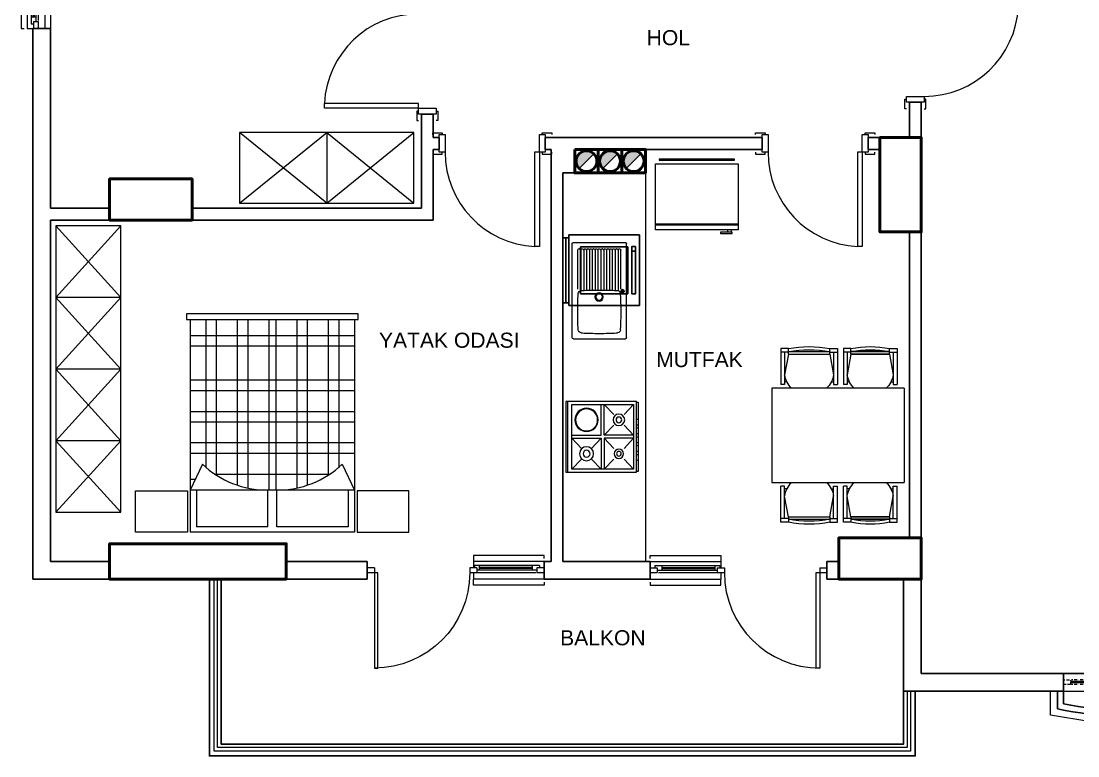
# Model space of a CAD drawing. Header units: millimetres. Extents: x 34 to 2479, y 29 to 1718.
# Drawn here: x 34 to 930, y 29 to 652 of the extents above; entities that cross this region are included whole.
import ezdxf

# ---------------------------------------------------------------- set-up
doc = ezdxf.new("R2010")
doc.units = ezdxf.units.MM
doc.linetypes.add('BORDER', pattern=[1.75, 0.5, -0.25, 0.5, -0.25, 0, -0.25])
doc.linetypes.add('DOT2', pattern=[0.125, 0, -0.125])
for name, color, linetype, lineweight in [('0-Gör-4__0_20_', 6, 'Continuous', 20), ('duv', 142, 'Continuous', 30), ('DUVAR', 7, 'Continuous', 50), ('KOLON', 1, 'Continuous', 50), ('mahal', 1, 'Continuous', 20), ('MIMARI', 2, 'Continuous', 20), ('PENCERE', 3, 'Continuous', 18), ('sıva', 6, 'DOT2', 20), ('TEFRIS', 6, 'Continuous', 15)]:
    doc.layers.add(name, color=color, linetype=linetype, lineweight=lineweight)
doc.layers.add('14_ISLAK_MEKAN_TEFRİŞ', color=134, linetype='Continuous')
doc.styles.add('text1', font='Arial')

# ---------------------------------------------------------------- blocks, each defined once
blk = doc.blocks.new('s15')
at = {"layer": 'TEFRIS'}
for p, q in [((177.242947, 399.043308), (177.242947, 218.753308)), ((177.242947, 399.043308), (316.802947, 399.043308)), ((190.607947, 399.043308), (190.607947, 273.270055)), ((199.517947, 399.043308), (199.517947, 267.117218)), ((217.337947, 399.043308), (217.337947, 258.543162)), ((226.247947, 399.043308), (226.247947, 256.114012)), ((244.067947, 399.043308), (244.067947, 254.393308)), ((249.977947, 399.043308), (249.977947, 254.393308)), ((267.797947, 399.043308), (267.797947, 256.114012)), ((276.707947, 399.043308), (276.707947, 258.543162)), ((294.527947, 399.043308), (294.527947, 267.117218)), ((303.437947, 399.043308), (303.437947, 273.270055)), ((316.802947, 399.043308), (316.802947, 218.753308)), ((177.242947, 385.678308), (316.802947, 385.678308)), ((177.242947, 376.768308), (316.802947, 376.768308)), ((177.242947, 321.218308), (316.802947, 321.218308)), ((177.242947, 312.308308), (316.802947, 312.308308)), ((316.802947, 294.488308), (177.242947, 294.488308)), ((316.802947, 285.578308), (177.242947, 285.578308)), ((187.661046, 276.465117), (177.242947, 254.393308)), ((306.384849, 276.465117), (316.802947, 254.393308)), ((181.44855, 263.303308), (177.242947, 263.303308)), ((295.506189, 267.758308), (198.539706, 267.758308)), ((316.802947, 254.393308), (177.242947, 254.393308)), ((182.588947, 254.393308), (182.588947, 223.208308)), ((243.176947, 223.208308), (243.176947, 254.393308)), ((250.868947, 223.208308), (250.868947, 254.393308)), ((311.456947, 254.393308), (311.456947, 223.208308)), ((316.802947, 218.753308), (177.242947, 218.753308)), ((243.176947, 223.208308), (182.588947, 223.208308)), ((311.456947, 223.208308), (250.868947, 223.208308))]:
    blk.add_line(p, q, dxfattribs=at)
at = {"layer": 'TEFRIS', "flags": 128}
for points in [[(316.802947, 399.043308), (319.802947, 399.043308), (319.802947, 404.043308), (177.242947, 404.043308), (174.242947, 404.043308), (174.242947, 399.043308), (177.242947, 399.043308)], [(131.073483, 218.753308), (131.073483, 253.753308), (175.073483, 253.753308), (175.073483, 218.753308), (131.073483, 218.753308)], [(362.972412, 218.753308), (362.972412, 253.753308), (318.972412, 253.753308), (318.972412, 218.753308), (362.972412, 218.753308)]]:
    blk.add_lwpolyline(points, dxfattribs=at)
at = {"layer": 'TEFRIS'}
for centre, start, end in [((242.728534, 334.119259), 226.314552, 270.322253), ((251.317361, 334.119259), 269.677747, 313.685448)]:
    blk.add_arc(centre, 79.727212, start, end, dxfattribs=at)
blk = doc.blocks.new('bb12')
at = {"layer": '14_ISLAK_MEKAN_TEFRİŞ'}
for p, q in [((1139.887996, -291.899922), (1079.887996, -291.899922)), ((1079.887996, -291.899922), (1079.887996, -351.899922)), ((1139.887996, -351.899922), (1139.887996, -291.899922)), ((1129.887996, -301.899922), (1089.887996, -301.899922)), ((1089.887996, -301.899922), (1089.887996, -341.899922)), ((1129.887996, -341.899922), (1129.887996, -301.899922)), ((1089.887996, -341.899922), (1129.887996, -341.899922)), ((1079.887996, -351.899922), (1139.887996, -351.899922)), ((1082.428008, -351.899922), (1082.428008, -356.899922)), ((1082.428008, -356.899922), (1132.428008, -356.899922)), ((1132.428008, -356.899922), (1137.428008, -356.899922))]:
    blk.add_line(p, q, dxfattribs=at)
at = {"layer": '14_ISLAK_MEKAN_TEFRİŞ', "flags": 128}
for points in [[(1089.659863, -295.395742), (1093.65358, -295.395742), (1093.65358, -298.404103), (1089.659863, -298.404103)], [(1093.65358, -295.395742), (1129.887996, -295.395742), (1129.887996, -298.404103), (1093.65358, -298.404103)]]:
    blk.add_lwpolyline(points, close=True, dxfattribs=at)
for points in [[(1082.428008, -354.399922), (1137.428008, -354.399922)], [(1137.428008, -356.899922), (1137.428008, -351.899922)]]:
    blk.add_lwpolyline(points, dxfattribs=at)
blk = doc.blocks.new('dolap3', base_point=(63.3836, 235.5355))
at = {"layer": 'TEFRIS', "linetype": 'ByBlock'}
for p, q in [((63.383557, 478.559318), (118.383557, 417.80336)), ((63.383557, 417.80336), (118.383557, 478.559318)), ((118.383557, 417.80336), (63.383557, 417.80336)), ((118.383557, 417.80336), (63.383557, 357.047401)), ((118.383557, 357.047401), (63.383557, 417.80336)), ((118.383557, 357.047401), (63.383557, 357.047401)), ((63.383557, 357.047401), (118.383557, 296.291443)), ((63.383557, 296.291443), (118.383557, 357.047401)), ((118.383557, 296.291443), (63.383557, 296.291443)), ((118.383557, 296.291443), (63.383557, 235.535485)), ((118.383557, 235.535485), (63.383557, 296.291443))]:
    blk.add_line(p, q, dxfattribs=at)
at = {"layer": 'TEFRIS', "flags": 128}
blk.add_lwpolyline([(63.383557, 478.559318), (63.383557, 235.535485), (118.383557, 235.535485), (118.383557, 478.559318), (63.383557, 478.559318)], dxfattribs=at)
blk = doc.blocks.new('dolap7', base_point=(219.2061, 497.9032))
at = {"layer": 'TEFRIS', "linetype": 'ByBlock'}
for p, q in [((219.206078, 497.903204), (293.217995, 557.903204)), ((293.217995, 497.903204), (219.206078, 557.903204)), ((293.217995, 557.903204), (293.217995, 497.903204)), ((293.217995, 557.903204), (367.229912, 497.903204)), ((293.217995, 497.903204), (367.229912, 557.903204))]:
    blk.add_line(p, q, dxfattribs=at)
at = {"layer": 'TEFRIS', "flags": 128}
blk.add_lwpolyline([(219.206078, 497.903204), (367.229912, 497.903204), (367.229912, 557.903204), (219.206078, 557.903204), (219.206078, 497.903204)], dxfattribs=at)
blk = doc.blocks.new('baca')
at = {"layer": 'MIMARI', "linetype": 'Continuous'}
blk.add_hatch(color=256, dxfattribs=at).paths.add_polyline_path([(16.24, -3.76), (15.19, -2.86), (14.01, -2.13), (12.73, -1.6), (11.38, -1.28), (10, -1.17), (8.62, -1.28), (7.27, -1.6), (5.99, -2.13), (4.81, -2.86), (3.76, -3.76), (2.86, -4.81), (2.13, -5.99), (1.6, -7.27), (1.28, -8.62), (1.17, -10), (1.28, -11.38), (1.6, -12.73), (2.13, -14.01), (2.86, -15.19), (3.76, -16.24)])
at = {"layer": 'DUVAR', "ltscale": 5, "flags": 128}
blk.add_lwpolyline([(0, 0), (20, 0), (20, -20), (0, -20)], close=True, dxfattribs=at)
at = {"layer": 'DUVAR', "ltscale": 5}
blk.add_circle((10, -10), 8.83, dxfattribs=at)
at = {"layer": 'MIMARI', "linetype": 'Continuous'}
blk.add_line((3.76, -16.24), (16.24, -3.76), dxfattribs=at)
blk = doc.blocks.new('fgdfgfr')
at = {"layer": 'TEFRIS'}
for p, q in [((1373.771266, -39296.767325), (1313.771266, -39296.767325)), ((1313.771266, -39296.767325), (1313.771266, -39301.767325)), ((1373.771266, -39299.267325), (1373.771266, -39296.767325)), ((1223.771266, -39316.767325), (1223.771266, -39301.767325)), ((1313.771266, -39307.267325), (1313.771266, -39301.767325)), ((1373.771266, -39301.767325), (1313.771266, -39301.767325)), ((1373.771266, -39301.767325), (1373.771266, -39316.767325)), ((1229.771266, -39307.267325), (1223.771266, -39307.267325)), ((1223.771266, -39311.267325), (1223.771266, -39307.267325)), ((1229.771266, -39311.267325), (1223.771266, -39311.267325)), ((1229.771266, -39311.267325), (1229.771266, -39307.267325)), ((1316.771266, -39307.267325), (1310.771266, -39307.267325)), ((1310.771266, -39311.267325), (1310.771266, -39307.267325)), ((1316.771266, -39311.267325), (1310.771266, -39311.267325)), ((1313.771266, -39316.767325), (1313.771266, -39311.267325)), ((1314.771266, -39313.267325), (1314.771266, -39311.267325)), ((1369.771266, -39313.267325), (1314.771266, -39313.267325)), ((1316.771266, -39311.267325), (1316.771266, -39307.267325)), ((1366.771266, -39307.267325), (1316.771266, -39307.267325)), ((1367.771266, -39309.267325), (1316.771266, -39309.267325)), ((1318.771266, -39313.267325), (1318.771266, -39309.267325)), ((1363.771266, -39310.767325), (1318.771266, -39310.767325)), ((1363.771266, -39311.767325), (1318.771266, -39311.767325)), ((1363.771266, -39313.267325), (1363.771266, -39309.267325)), ((1373.771266, -39307.267325), (1367.771266, -39307.267325)), ((1367.771266, -39311.267325), (1367.771266, -39307.267325)), ((1373.771266, -39311.267325), (1367.771266, -39311.267325)), ((1369.771266, -39313.267325), (1369.771266, -39311.267325)), ((1313.771266, -39321.767325), (1313.771266, -39316.767325)), ((1373.771266, -39316.767325), (1313.771266, -39316.767325)), ((1373.771266, -39321.767325), (1313.771266, -39321.767325)), ((1373.771266, -39319.267325), (1373.771266, -39321.767325))]:
    blk.add_line(p, q, dxfattribs=at)
at = {"layer": 'TEFRIS', "flags": 128}
blk.add_lwpolyline([(1229.771266, -39307.267325), (1229.771266, -39226.267325), (1232.769211, -39226.322824), (1232.769211, -39307.267325), (1229.771266, -39307.267325)], dxfattribs=at)
at = {"layer": 'TEFRIS'}
blk.add_arc((1229.771266, -39307.267325), 81, 0, 90, dxfattribs=at)
blk = doc.blocks.new('dfsgadf')
at = {"layer": 'TEFRIS', "ltscale": 5}
for p, q in [((16407.274855, 28342.226677), (16407.274855, 28311.582287)), ((16413.674855, 28342.226677), (16407.274855, 28342.226677)), ((16413.674855, 28337.570469), (16413.674855, 28342.226677)), ((16448.874855, 28342.226677), (16455.274855, 28342.226677)), ((16448.874855, 28337.570469), (16448.874855, 28342.226677)), ((16455.274855, 28342.226677), (16455.274855, 28311.582287)), ((16460.391587, 28342.226677), (16460.391587, 28311.582287)), ((16460.391587, 28342.226677), (16460.391587, 28311.582287)), ((16466.791587, 28342.226677), (16460.391587, 28342.226677)), ((16466.791587, 28342.226677), (16460.391587, 28342.226677)), ((16466.791587, 28337.570469), (16466.791587, 28342.226677)), ((16466.791587, 28337.570469), (16466.791587, 28342.226677)), ((16499.491587, 28337.570469), (16499.491587, 28342.226677)), ((16499.491587, 28342.226677), (16505.891587, 28342.226677)), ((16499.491587, 28342.226677), (16505.891587, 28342.226677)), ((16499.491587, 28337.570469), (16499.491587, 28342.226677)), ((16505.891587, 28342.226677), (16505.891587, 28311.582287)), ((16505.891587, 28342.226677), (16505.891587, 28311.582287)), ((16413.674855, 28339.052333), (16407.274855, 28339.052333)), ((16410.474855, 28339.027213), (16410.474855, 28311.582287)), ((16413.674855, 28337.570469), (16410.474855, 28319.970469)), ((16413.674855, 28339.608007), (16448.874855, 28339.608007)), ((16413.674855, 28337.570469), (16448.874855, 28337.570469)), ((16448.874855, 28339.052333), (16455.274855, 28339.052333)), ((16448.874855, 28337.570469), (16452.074855, 28319.970469)), ((16452.074855, 28339.027213), (16452.074855, 28311.582287)), ((16466.791587, 28339.052333), (16460.391587, 28339.052333)), ((16466.791587, 28339.052333), (16460.391587, 28339.052333)), ((16463.591587, 28339.027213), (16463.591587, 28311.582287)), ((16463.591587, 28339.027213), (16463.591587, 28311.582287)), ((16466.791587, 28337.570469), (16463.591587, 28319.970469)), ((16466.791587, 28337.570469), (16463.591587, 28319.970469)), ((16466.791587, 28339.608007), (16499.491587, 28339.608007)), ((16499.491587, 28339.608007), (16466.791587, 28339.608007)), ((16466.791587, 28337.570469), (16499.491587, 28337.570469)), ((16499.491587, 28337.570469), (16466.791587, 28337.570469)), ((16499.491587, 28339.052333), (16505.891587, 28339.052333)), ((16499.491587, 28339.052333), (16505.891587, 28339.052333)), ((16499.491587, 28337.570469), (16502.691587, 28319.970469)), ((16499.491587, 28337.570469), (16502.691587, 28319.970469)), ((16502.691587, 28339.027213), (16502.691587, 28311.582287)), ((16502.691587, 28339.027213), (16502.691587, 28311.582287)), ((16399.518633, 28308.469343), (16512.024619, 28308.469343)), ((16399.518633, 28228.469343), (16399.518633, 28308.469343)), ((16410.474855, 28311.582287), (16407.274855, 28311.582287)), ((16412.497186, 28313.857961), (16410.474855, 28313.857961)), ((16450.052523, 28313.857961), (16452.074855, 28313.857961)), ((16452.074855, 28311.582287), (16455.274855, 28311.582287)), ((16463.591587, 28311.582287), (16460.391587, 28311.582287)), ((16463.591587, 28311.582287), (16460.391587, 28311.582287)), ((16465.613918, 28313.857961), (16463.591587, 28313.857961)), ((16465.613918, 28313.857961), (16463.591587, 28313.857961)), ((16500.669255, 28313.857961), (16502.691587, 28313.857961)), ((16500.669255, 28313.857961), (16502.691587, 28313.857961)), ((16502.691587, 28311.582287), (16505.891587, 28311.582287)), ((16502.691587, 28311.582287), (16505.891587, 28311.582287)), ((16512.024619, 28228.469343), (16512.024619, 28308.469343)), ((16512.024619, 28228.469343), (16399.518633, 28228.469343)), ((16410.474855, 28225.356399), (16407.274855, 28225.356399)), ((16407.274855, 28194.712009), (16407.274855, 28225.356399)), ((16410.474855, 28197.911472), (16410.474855, 28225.356399)), ((16452.074855, 28197.911472), (16452.074855, 28225.356399)), ((16452.074855, 28225.356399), (16455.274855, 28225.356399)), ((16455.274855, 28194.712009), (16455.274855, 28225.356399)), ((16460.391587, 28194.712009), (16460.391587, 28225.356399)), ((16463.591587, 28225.356399), (16460.391587, 28225.356399)), ((16460.391587, 28194.712009), (16460.391587, 28225.356399)), ((16463.591587, 28225.356399), (16460.391587, 28225.356399)), ((16463.591587, 28197.911472), (16463.591587, 28225.356399)), ((16463.591587, 28197.911472), (16463.591587, 28225.356399)), ((16502.691587, 28225.356399), (16505.891587, 28225.356399)), ((16502.691587, 28197.911472), (16502.691587, 28225.356399)), ((16502.691587, 28225.356399), (16505.891587, 28225.356399)), ((16502.691587, 28197.911472), (16502.691587, 28225.356399)), ((16505.891587, 28194.712009), (16505.891587, 28225.356399)), ((16505.891587, 28194.712009), (16505.891587, 28225.356399)), ((16412.497186, 28223.080725), (16410.474855, 28223.080725)), ((16413.674855, 28199.368217), (16410.474855, 28216.968217)), ((16448.874855, 28199.368217), (16452.074855, 28216.968217)), ((16450.052523, 28223.080725), (16452.074855, 28223.080725)), ((16465.613918, 28223.080725), (16463.591587, 28223.080725)), ((16465.613918, 28223.080725), (16463.591587, 28223.080725)), ((16466.791587, 28199.368217), (16463.591587, 28216.968217)), ((16466.791587, 28199.368217), (16463.591587, 28216.968217)), ((16499.491587, 28199.368217), (16502.691587, 28216.968217)), ((16499.491587, 28199.368217), (16502.691587, 28216.968217)), ((16500.669255, 28223.080725), (16502.691587, 28223.080725)), ((16500.669255, 28223.080725), (16502.691587, 28223.080725)), ((16413.674855, 28197.886353), (16407.274855, 28197.886353)), ((16413.674855, 28199.368217), (16448.874855, 28199.368217)), ((16413.674855, 28199.368217), (16413.674855, 28194.712009)), ((16448.874855, 28199.368217), (16448.874855, 28194.712009)), ((16448.874855, 28197.886353), (16455.274855, 28197.886353)), ((16466.791587, 28197.886353), (16460.391587, 28197.886353)), ((16466.791587, 28197.886353), (16460.391587, 28197.886353)), ((16499.491587, 28199.368217), (16466.791587, 28199.368217)), ((16466.791587, 28199.368217), (16466.791587, 28194.712009)), ((16466.791587, 28199.368217), (16499.491587, 28199.368217)), ((16466.791587, 28199.368217), (16466.791587, 28194.712009)), ((16499.491587, 28199.368217), (16499.491587, 28194.712009)), ((16499.491587, 28199.368217), (16499.491587, 28194.712009)), ((16499.491587, 28197.886353), (16505.891587, 28197.886353)), ((16499.491587, 28197.886353), (16505.891587, 28197.886353)), ((16413.674855, 28194.712009), (16407.274855, 28194.712009)), ((16413.674855, 28197.330679), (16448.874855, 28197.330679)), ((16448.874855, 28194.712009), (16455.274855, 28194.712009)), ((16466.791587, 28194.712009), (16460.391587, 28194.712009)), ((16466.791587, 28194.712009), (16460.391587, 28194.712009)), ((16499.491587, 28197.330679), (16466.791587, 28197.330679)), ((16466.791587, 28197.330679), (16499.491587, 28197.330679)), ((16499.491587, 28194.712009), (16505.891587, 28194.712009)), ((16499.491587, 28194.712009), (16505.891587, 28194.712009))]:
    blk.add_line(p, q, dxfattribs=at)
for centre, radius, start, end in [((16431.274855, 28246.274715), 97.552749, 79.606054, 100.393946), ((16431.274855, 28246.097121), 95.152749, 79.340864, 100.659136), ((16483.141587, 28259.529907), 84.297558, 78.816269, 101.183731), ((16483.141587, 28259.529907), 84.297558, 78.816269, 101.183731), ((16483.141587, 28259.020696), 82.229175, 78.531186, 101.468814), ((16483.141587, 28259.020696), 82.229175, 78.531186, 101.468814), ((16431.274855, 28323.461378), 21.090909, 189.527283, 225.302425), ((16431.274855, 28323.461378), 21.090909, 314.697575, 350.472717), ((16484.391587, 28323.461378), 21.090909, 189.527283, 225.302425), ((16484.391587, 28323.461378), 21.090909, 189.527283, 225.302425), ((16481.891587, 28323.461378), 21.090909, 314.697575, 350.472717), ((16481.891587, 28323.461378), 21.090909, 314.697575, 350.472717), ((16431.274855, 28213.477308), 21.090909, 134.697575, 170.472717), ((16431.274855, 28213.477308), 21.090909, 9.527283, 45.302425), ((16484.391587, 28213.477308), 21.090909, 134.697575, 170.472717), ((16484.391587, 28213.477308), 21.090909, 134.697575, 170.472717), ((16481.891587, 28213.477308), 21.090909, 9.527283, 45.302425), ((16481.891587, 28213.477308), 21.090909, 9.527283, 45.302425), ((16431.274855, 28290.66397), 97.552749, 259.606054, 280.393946), ((16431.274855, 28290.841564), 95.152749, 259.340864, 280.659136), ((16483.141587, 28277.408779), 84.297558, 258.816269, 281.183731), ((16483.141587, 28277.408779), 84.297558, 258.816269, 281.183731), ((16483.141587, 28277.91799), 82.229175, 258.531186, 281.468814), ((16483.141587, 28277.91799), 82.229175, 258.531186, 281.468814)]:
    blk.add_arc(centre, radius, start, end, dxfattribs=at)
blk = doc.blocks.new('kapı_10')
at = {"layer": '0-Gör-4__0_20_', "ltscale": 5}
for p, q in [((-9, -2.5), (-9, 5.5)), ((-9, 5.5), (-7.5, 5.5)), ((9, 5.5), (7.5, 5.5)), ((9, -2.5), (9, 5.5)), ((-7.5, -2.5), (-9, -2.5)), ((7.5, -2.5), (9, -2.5)), ((7.5, -5), (87.399937, -5)), ((7.5, -5), (7.5, -9)), ((87.399937, -5), (87.399937, -9)), ((7.5, -9), (87.399937, -9)), ((-9, -95.5), (-9, -87.5)), ((-9, -87.5), (-7.5, -87.5)), ((9, -87.5), (7.5, -87.5)), ((9, -95.5), (9, -87.5)), ((-7.5, -95.5), (-9, -95.5)), ((7.5, -95.5), (9, -95.5))]:
    blk.add_line(p, q, dxfattribs=at)
at = {"layer": '0-Gör-4__0_20_', "ltscale": 5, "flags": 128}
for points in [[(-7.5, 0), (7.5, 0), (7.5, -5), (-7.5, -5), (-7.5, 0)], [(-7.5, -85), (7.5, -85), (7.5, -90), (-7.5, -90), (-7.5, -85)]]:
    blk.add_lwpolyline(points, dxfattribs=at)
at = {"layer": '0-Gör-4__0_20_', "ltscale": 5}
blk.add_arc((7.5, -5), 80, 270, 357.134016, dxfattribs=at)
blk = doc.blocks.new('dgdgf')
at = {"layer": 'TEFRIS'}
for p, q in [((1705.215766, -39052.307998), (1705.215766, -39049.807998)), ((1705.215766, -39049.807998), (1855.215766, -39049.807998)), ((1705.215766, -39054.807998), (1855.215766, -39054.807998)), ((1705.215766, -39054.807998), (1705.215766, -39069.807998)), ((1855.215766, -39049.807998), (1855.215766, -39052.307998)), ((1855.215766, -39054.807998), (1855.215766, -39069.807998)), ((1705.215766, -39060.307998), (1711.215766, -39060.307998)), ((1705.215766, -39060.307998), (1705.215766, -39064.307998)), ((1711.215766, -39060.307998), (1711.215766, -39064.307998)), ((1711.215766, -39061.807998), (1780.215766, -39061.807998)), ((1711.215766, -39062.807998), (1780.215766, -39062.807998)), ((1779.96595, -39060.307998), (1712.048566, -39060.307998)), ((1780.215766, -39060.307998), (1786.215766, -39060.307998)), ((1780.215766, -39060.307998), (1780.215766, -39064.307998)), ((1784.215766, -39058.307998), (1851.215766, -39058.307998)), ((1784.215766, -39058.307998), (1784.215766, -39060.307998)), ((1786.215766, -39060.307998), (1786.215766, -39064.307998)), ((1786.215766, -39062.307998), (1849.215766, -39062.307998)), ((1790.215766, -39058.307998), (1790.215766, -39062.307998)), ((1790.215766, -39059.807998), (1845.215766, -39059.807998)), ((1790.215766, -39060.807998), (1845.215766, -39060.807998)), ((1845.215766, -39058.307998), (1845.215766, -39062.307998)), ((1849.215766, -39060.307998), (1855.215766, -39060.307998)), ((1849.215766, -39060.307998), (1849.215766, -39064.307998)), ((1851.215766, -39058.307998), (1851.215766, -39060.307998)), ((1855.215766, -39060.307998), (1855.215766, -39064.307998)), ((1705.215766, -39064.307998), (1711.215766, -39064.307998)), ((1705.215766, -39069.807998), (1855.215766, -39069.807998)), ((1705.215766, -39072.307998), (1705.215766, -39074.807998)), ((1779.96595, -39064.307998), (1712.165762, -39064.307998)), ((1780.215766, -39064.307998), (1786.215766, -39064.307998)), ((1787.215766, -39064.307998), (1848.215766, -39064.307998)), ((1849.215766, -39064.307998), (1855.215766, -39064.307998)), ((1855.215766, -39074.807998), (1855.215766, -39072.307998)), ((1705.215766, -39074.807998), (1855.215766, -39074.807998))]:
    blk.add_line(p, q, dxfattribs=at)
blk = doc.blocks.new('gdgffg')
at = {"layer": 'PENCERE', "ltscale": 5}
for p, q in [((421.613762, -49280.283032), (421.613765, -49300.607307)), ((643.613766, -49280.28298), (643.613769, -49300.607307))]:
    blk.add_line(p, q, dxfattribs=at)
at = {"layer": 'PENCERE', "lineweight": 25, "ltscale": 5}
for p, q in [((427.613763, -49285.395158), (427.613765, -49300.607306)), ((432.613764, -49289.680565), (432.613765, -49300.607305)), ((632.613768, -49289.680518), (632.613769, -49300.607309)), ((637.613767, -49285.395109), (637.613769, -49300.607308)), ((632.613769, -49315.60726), (432.613769, -49315.607308))]:
    blk.add_line(p, q, dxfattribs=at)
at = {"layer": 'PENCERE'}
for p, q in [((432.613765, -49300.607308), (632.613769, -49300.60726)), ((432.613769, -49315.607308), (432.613766, -49300.607308)), ((632.613769, -49315.60726), (632.613769, -49300.607309)), ((489.613767, -49307.607292), (438.613767, -49307.607306)), ((489.613767, -49308.607292), (438.613767, -49308.607306)), ((565.613767, -49309.607277), (499.613767, -49309.60729)), ((565.613767, -49310.607277), (499.613767, -49310.60729)), ((626.613767, -49307.607262), (575.613767, -49307.607275)), ((626.613767, -49308.607262), (575.613767, -49308.607275))]:
    blk.add_line(p, q, dxfattribs=at)
at = {"layer": 'PENCERE', "linetype": 'BORDER', "ltscale": 5}
for p, q in [((488.613767, -49306.107293), (439.613767, -49306.107306)), ((488.613767, -49310.107293), (439.613767, -49310.107306)), ((495.613767, -49306.107291), (489.613767, -49306.107292)), ((489.613767, -49310.107292), (489.613767, -49306.107292)), ((495.613767, -49310.107291), (489.613767, -49310.107292)), ((493.613768, -49312.107292), (493.613767, -49310.107292)), ((571.613768, -49312.107276), (493.613768, -49312.107292)), ((495.613767, -49310.107291), (495.613767, -49306.107291)), ((569.613767, -49308.107277), (495.613767, -49308.107291)), ((568.613767, -49306.107277), (496.613767, -49306.107291)), ((499.613768, -49312.10729), (499.613767, -49308.10729)), ((565.613768, -49312.107277), (565.613767, -49308.107277)), ((575.613767, -49306.107275), (569.613767, -49306.107277)), ((569.613767, -49310.107277), (569.613767, -49306.107277)), ((575.613767, -49310.107275), (569.613767, -49310.107277)), ((571.613768, -49312.107276), (571.613767, -49310.107276)), ((575.613767, -49310.107275), (575.613767, -49306.107275)), ((625.613767, -49306.107262), (576.613767, -49306.107275)), ((625.613767, -49310.107262), (576.613767, -49310.107275))]:
    blk.add_line(p, q, dxfattribs=at)
at = {"layer": 'PENCERE', "linetype": 'BORDER', "ltscale": 5, "flags": 128}
for points in [[(438.613767, -49306.107306), (432.613767, -49306.107308), (432.613767, -49310.107308), (438.613767, -49310.107306), (438.613767, -49306.107306)], [(632.613767, -49306.10726), (626.613767, -49306.107262), (626.613767, -49310.107262), (632.613767, -49310.10726), (632.613767, -49306.10726)]]:
    blk.add_lwpolyline(points, dxfattribs=at)
at = {"layer": 'PENCERE', "ltscale": 5}
blk.add_arc((532.613897, -49852.002153), 582.394869, 79.012659, 100.987368, dxfattribs=at)
at = {"layer": 'PENCERE', "lineweight": 25, "ltscale": 5}
for centre, radius, start, end in [((532.613896, -49843.699495), 568.092211, 79.348842, 100.651185), ((532.613895, -49836.213919), 555.606635, 79.631217, 100.36881)]:
    blk.add_arc(centre, radius, start, end, dxfattribs=at)
blk = doc.blocks.new('Firin')
at = {"layer": 'TEFRIS'}
for p, q in [((0, -0.012687), (0.6, -0.012687)), ((0.2875, -0.05), (0.2875, -0.300568)), ((0.398274, -0.131875), (0.3125, -0.05)), ((0.575, -0.05), (0.489226, -0.131875)), ((0.398274, -0.218693), (0.3125, -0.300568)), ((0.575, -0.300568), (0.489226, -0.218693)), ((0.2875, -0.300568), (0.025, -0.300568)), ((0.025, -0.324432), (0.110774, -0.406307)), ((0.201726, -0.406307), (0.2875, -0.324432)), ((0.398274, -0.406307), (0.3125, -0.324432)), ((0.575, -0.324432), (0.489226, -0.406307)), ((0.025, -0.575), (0.110774, -0.493125)), ((0.201726, -0.493125), (0.2875, -0.575)), ((0.398274, -0.493125), (0.3125, -0.575)), ((0.575, -0.575), (0.489226, -0.493125))]:
    blk.add_line(p, q, dxfattribs=at)
at = {"layer": 'TEFRIS', "flags": 128}
for points in [[(0, 0), (0.6, 0), (0.6, -0.6), (0, -0.6)], [(0.025, -0.575), (0.575, -0.575), (0.575, -0.05), (0.025, -0.05)]]:
    blk.add_lwpolyline(points, close=True, dxfattribs=at)
for points in [[(0.3125, -0.05), (0.3125, -0.300568), (0.575, -0.300568)], [(0.2875, -0.575), (0.2875, -0.324432), (0.025, -0.324432)], [(0.3125, -0.575), (0.3125, -0.324432), (0.575, -0.324432)], [(0.005, -0.6), (0.005, -0.614), (0.595, -0.614), (0.595, -0.6)], [(0.15, -0.6), (0.15, -0.6125), (0.2, -0.6125), (0.2, -0.6)], [(0.225, -0.6), (0.225, -0.6125), (0.275, -0.6125), (0.275, -0.6)], [(0.3, -0.6), (0.3, -0.6125), (0.35, -0.6125), (0.35, -0.6)], [(0.375, -0.6), (0.375, -0.6125), (0.425, -0.6125), (0.425, -0.6)], [(0.45, -0.6), (0.45, -0.6125), (0.5, -0.6125), (0.5, -0.6)]]:
    blk.add_lwpolyline(points, dxfattribs=at)
at = {"layer": 'TEFRIS'}
for centre, radius in [((0.15625, -0.175284), 0.098575), ((0.15625, -0.175284), 0.093575), ((0.44375, -0.175284), 0.05975), ((0.44375, -0.175284), 0.029375), ((0.15625, -0.449716), 0.049177), ((0.15625, -0.449716), 0.024177), ((0.44375, -0.449716), 0.039833), ((0.44375, -0.449716), 0.019583)]:
    blk.add_circle(centre, radius, dxfattribs=at)
blk = doc.blocks.new('bzd_7060')
at = {"layer": 'TEFRIS'}
for p, q in [((-59, 67), (-60, 67)), ((-60, 67), (-60, 3)), ((-59, 3), (-59, 67)), ((-56, 0), (-56, 70)), ((-56, 70), (0, 70)), ((-5, 0), (-5, 70)), ((-4, 70), (-4, 0)), ((0, 70), (0, 0)), ((0, 64), (2, 64)), ((3, 65), (2, 65)), ((2, 65), (2, 55)), ((3, 55), (3, 65)), ((0, 61), (2, 61)), ((2, 55), (3, 55)), ((-60, 3), (-59, 3)), ((0, 0), (-56, 0))]:
    blk.add_line(p, q, dxfattribs=at)
blk = doc.blocks.new('EVIYE1')
at = {"layer": 'TEFRIS'}
for p, q in [((-33.48683, 5.721164), (-33.48683, 52.221164)), ((-32.48683, 53.221164), (51.51317, 53.221164)), ((7.01317, 49.721164), (11.01317, 49.721164)), ((9.01317, 47.721164), (9.01317, 51.721164)), ((11.01317, 48.221164), (45.71317, 48.221164)), ((52.51317, 5.721164), (52.51317, 52.221164)), ((45.71317, 45.657831), (9.55908, 45.657831)), ((45.71317, 43.097831), (10.01317, 43.097831)), ((45.71317, 40.537831), (10.01317, 40.537831)), ((45.71317, 37.977831), (10.01317, 37.977831)), ((46.91317, 47.021164), (46.91317, 46.857831)), ((46.91317, 44.457831), (46.91317, 44.297831)), ((46.91317, 41.897831), (46.91317, 41.737831)), ((46.91317, 39.337831), (46.91317, 39.177831)), ((45.71317, 35.417831), (10.065071, 35.417831)), ((45.71317, 32.857831), (10.104855, 32.857831)), ((45.71317, 30.297831), (10.124925, 30.297831)), ((46.91317, 36.777831), (46.91317, 36.617831)), ((46.91317, 34.217831), (46.91317, 34.057831)), ((46.91317, 31.657831), (46.91317, 31.497831)), ((45.71317, 20.057831), (10.01317, 20.057831)), ((45.71317, 22.617831), (10.066868, 22.617831)), ((45.71317, 25.177831), (10.105933, 25.177831)), ((45.71317, 27.737831), (10.125285, 27.737831)), ((46.91317, 26.537831), (46.91317, 26.377831)), ((46.91317, 23.977831), (46.91317, 23.817831)), ((46.91317, 21.417831), (46.91317, 21.257831)), ((45.71317, 12.377831), (9.573338, 12.377831)), ((45.71317, 17.497831), (10.01317, 17.497831)), ((45.71317, 14.937831), (10.01317, 14.937831)), ((11.01317, 9.721164), (45.71317, 9.721164)), ((46.91317, 18.857831), (46.91317, 18.697831)), ((46.91317, 16.297831), (46.91317, 16.137831)), ((46.91317, 13.737831), (46.91317, 13.577831)), ((46.91317, 11.177831), (46.91317, 10.921164)), ((-32.48683, 4.721164), (51.51317, 4.721164))]:
    blk.add_line(p, q, dxfattribs=at)
at = {"layer": 'TEFRIS', "flags": 128}
for points in [[(-25.48683, 47.80425, -0.009845), (-22.848628, 48.009165, -0.008463), (-17.20767, 48.240013, -0.005994), (-9.236822, 48.335566, -0.005994), (-1.265975, 48.240013, -0.008463), (4.374983, 48.009165, -0.009845), (7.01317, 47.804252, -0.374103)], [(-28.069916, 12.721164, -0.009845), (-28.274831, 15.359359, -0.008463), (-28.505678, 21.000317, -0.005994), (-28.601232, 28.971164, -0.005994), (-28.505678, 36.942012, -0.008463), (-28.274831, 42.58297, -0.009845), (-28.069916, 45.221164, -0.374103)], [(9.596257, 12.721164, 0.009845), (9.801171, 15.359359, 0.008463), (10.032018, 21.000317, 0.005994), (10.127572, 28.971164, 0.005994), (10.032018, 36.942012, 0.008463), (9.801171, 42.58297, 0.009845), (9.596257, 45.221164, 0.374103)], [(-25.48683, 10.138078, 0.009845), (-22.848628, 9.933163, 0.008463), (-17.20767, 9.702316, 0.005994), (-9.236822, 9.606762, 0.005994), (-1.265975, 9.702316, 0.008463), (4.374983, 9.933163, 0.009845), (7.01317, 10.138077, 0.374103)]]:
    blk.add_lwpolyline(points, format="xyb", dxfattribs=at)
at = {"layer": 'TEFRIS'}
for centre, radius in [((9.01317, 49.721164), 1.5), ((4.01317, 28.721164), 3.75), ((4.01317, 28.721164), 2.9)]:
    blk.add_circle(centre, radius, dxfattribs=at)
for centre, radius, start, end in [((-32.48683, 52.221164), 1, 90, 180), ((-25.48683, 45.221164), 2.583087, 90, 180), ((7.01317, 45.221164), 2.583087, 0, 90), ((45.71317, 47.021164), 1.2, 0, 90), ((51.51317, 52.221164), 1, 0, 90), ((45.71317, 46.857831), 1.2, 270, 0), ((45.71317, 44.457831), 1.2, 0, 90), ((45.71317, 44.297831), 1.2, 270, 0), ((45.71317, 41.897831), 1.2, 0, 90), ((45.71317, 41.737831), 1.2, 270, 0), ((45.71317, 39.337831), 1.2, 0, 90), ((45.71317, 39.177831), 1.2, 270, 0), ((45.71317, 36.777831), 1.2, 0, 90), ((45.71317, 36.617831), 1.2, 270, 0), ((45.71317, 34.217831), 1.2, 0, 90), ((45.71317, 34.057831), 1.2, 270, 0), ((45.71317, 31.657831), 1.2, 0, 90), ((45.71317, 31.497831), 1.2, 270, 0), ((45.71317, 29.097831), 1.2, 0, 90), ((45.71317, 28.937831), 1.2, 270, 0), ((45.71317, 26.537831), 1.2, 0, 90), ((45.71317, 26.377831), 1.2, 270, 0), ((45.71317, 23.977831), 1.2, 0, 90), ((45.71317, 23.817831), 1.2, 270, 0), ((45.71317, 21.417831), 1.2, 0, 90), ((45.71317, 21.257831), 1.2, 270, 0), ((45.71317, 18.857831), 1.2, 0, 90), ((-25.48683, 12.721164), 2.583087, 180, 270), ((7.01317, 12.721164), 2.583087, 270, 0), ((45.71317, 18.697831), 1.2, 270, 0), ((45.71317, 16.297831), 1.2, 0, 90), ((45.71317, 16.137831), 1.2, 270, 0), ((45.71317, 13.737831), 1.2, 0, 90), ((45.71317, 13.577831), 1.2, 270, 0), ((45.71317, 11.177831), 1.2, 0, 90), ((45.71317, 10.921164), 1.2, 270, 0), ((-32.48683, 5.721164), 1, 180, 270), ((51.51317, 5.721164), 1, 270, 0)]:
    blk.add_arc(centre, radius, start, end, dxfattribs=at)

msp = doc.modelspace()

# ---------------------------------------------------------------- linework, layer by layer
for p, q in [((797.595622, 473.558157), (797.595622, 193.805398)), ((787.595622, 463.558157), (787.595622, 213.805398)), ((108.914759, 178.805398), (108.914759, 178.805398)), ((193.595611, 28.805375), (193.595611, 178.80398)), ((203.595611, 38.805375), (203.595611, 178.80398)), ((782.595622, 83.805398), (782.595622, 178.805398)), ((782.595611, 83.805375), (782.595611, 38.805375)), ((792.595611, 83.805375), (792.595611, 28.805375)), ((782.595611, 38.805375), (203.595611, 38.805375)), ((792.595611, 28.805375), (193.595611, 28.805375))]:
    msp.add_line(p, q)
at = {"layer": 'duv'}
for p, q in [((58.914752, 646.058157), (43.914752, 646.058157)), ((787.595622, 583.560379), (787.595622, 553.558157)), ((797.595622, 583.560379), (787.595622, 583.560379)), ((787.595622, 583.560379), (797.595622, 583.560379)), ((797.595622, 583.560379), (797.595622, 193.805398)), ((373.595622, 493.558157), (373.595622, 573.560379)), ((383.595622, 573.560379), (373.595622, 573.560379)), ((383.595622, 573.560379), (373.595622, 573.560379)), ((383.595622, 573.560379), (373.595622, 573.560379)), ((383.595622, 553.560379), (383.595622, 573.560379)), ((388.595622, 553.560379), (383.595622, 553.560379)), ((388.595622, 543.560379), (388.595622, 553.560379)), ((662.595622, 553.560379), (478.595622, 553.560379)), ((478.595622, 543.560379), (478.595622, 553.560379)), ((662.595622, 553.560379), (662.595622, 543.560379)), ((662.595622, 543.560379), (662.595622, 553.560379)), ((787.595622, 553.560379), (752.595622, 553.560379)), ((752.595622, 553.560379), (752.595622, 543.560379)), ((752.595622, 543.560379), (752.595622, 553.560379)), ((383.595622, 483.558157), (383.595622, 543.560379)), ((388.595622, 543.560379), (383.595622, 543.560379)), ((483.595622, 543.560379), (478.595622, 543.560379)), ((483.595622, 543.560379), (483.595622, 193.805398)), ((662.595622, 543.560379), (523.595445, 543.560379)), ((762.595622, 543.560379), (752.595622, 543.560379)), ((493.595622, 523.560379), (493.595622, 193.805398)), ((503.595445, 523.560379), (493.595622, 523.560379)), ((108.914759, 493.558157), (58.914752, 493.558157)), ((373.595622, 493.558157), (178.914759, 493.558157)), ((383.595622, 483.558157), (58.914752, 483.558157)), ((787.595622, 473.558137), (787.595622, 213.805398)), ((327.595611, 178.803855), (327.595798, 193.808507)), ((477.595611, 178.801978), (477.595798, 193.80663)), ((567.595622, 193.805398), (567.595622, 178.805398)), ((717.595622, 193.805398), (717.595622, 178.805398)), ((782.595622, 178.805398), (717.595622, 178.805398)), ((918.21608, 98.805345), (918.216073, 83.805345)), ((898.216601, 83.805398), (782.595622, 83.805398))]:
    msp.add_line(p, q, dxfattribs=at)
at = {"layer": 'duv', "flags": 128}
for points in [[(327.595611, 178.805398), (163.914759, 178.805398), (43.914752, 178.805398), (43.914752, 503.558157), (43.914752, 646.058157)], [(58.914752, 646.058157), (58.914752, 503.558157), (58.914752, 493.558157)], [(493.595622, 523.560379), (493.595622, 193.805398), (567.595622, 193.805398)], [(58.914752, 483.558157), (58.914752, 193.805398), (108.914759, 193.805398)], [(258.914759, 193.805398), (327.595798, 193.805398)], [(477.595798, 193.805398), (483.595622, 193.805398)], [(493.595622, 193.805398), (498.595622, 193.805398), (567.595622, 193.805398)], [(567.595622, 193.805398), (518.595622, 193.805398)], [(567.595622, 193.805398), (518.595622, 193.805398)], [(567.595622, 193.805398), (518.595622, 193.805398)], [(717.595622, 193.805398), (727.595622, 193.805398)], [(727.595622, 193.805398), (717.595622, 193.805398)], [(727.595622, 193.805398), (717.595622, 193.805398)], [(727.595622, 193.805398), (717.595622, 193.805398)], [(717.595622, 193.805398), (727.595622, 193.805398)], [(898.216608, 98.805398), (797.595622, 98.805398), (797.595622, 193.805398)], [(797.595622, 193.805398), (797.595622, 98.805398), (918.217135, 98.805398)], [(193.595611, 178.80398), (193.595611, 28.805375), (792.595611, 28.805375), (792.595613, 83.805398)], [(782.595614, 83.805398), (782.595614, 38.805375), (203.595611, 38.805375), (203.595611, 178.80398)], [(567.595622, 178.805398), (498.595622, 178.805398), (477.595611, 178.805398)], [(567.595622, 178.805398), (497.595622, 178.805398)], [(898.216601, 83.805398), (782.595622, 83.805398), (782.595622, 178.805398), (717.595622, 178.805398)], [(918.217131, 83.805398), (782.595622, 83.805398), (782.595622, 178.805398), (717.595622, 178.805398)], [(898.216608, 98.805398), (797.595622, 98.805398), (797.595622, 178.805398)], [(898.216608, 98.805398), (797.595622, 98.805398), (797.595622, 178.805398)]]:
    msp.add_lwpolyline(points, dxfattribs=at)
at = {"layer": 'KOLON', "flags": 128}
for points in [[(762.59538, 553.560379), (797.59538, 553.560379), (797.595475, 473.558137), (762.595475, 473.558137), (762.59538, 553.560379), (797.59538, 553.560379)], [(108.914759, 518.558157), (108.914759, 483.558157), (178.914759, 483.558157), (178.914759, 518.558157), (108.914759, 518.558157), (108.914759, 483.558157)], [(108.914759, 208.805858), (108.914759, 178.805398), (258.914759, 178.805398), (258.914759, 208.805858), (108.914759, 208.805858), (108.914759, 178.805398)], [(797.595622, 213.805398), (797.595622, 178.805398), (727.595622, 178.805398), (727.595622, 213.805398), (797.595622, 213.805398), (797.595622, 178.805398)]]:
    msp.add_lwpolyline(points, dxfattribs=at)
at = {"layer": 'TEFRIS'}
for p, q in [((177.242947, 347.948308), (316.802947, 347.948308)), ((177.242947, 339.038308), (316.802947, 339.038308))]:
    msp.add_line(p, q, dxfattribs=at)
at = {"layer": 'TEFRIS', "ltscale": 5, "flags": 128}
msp.add_lwpolyline([(563.595622, 543.560379), (563.595622, 193.805398)], dxfattribs=at)
at = {"layer": 'TEFRIS', "flags": 128}
for points in [[(788.595614, 83.805398), (788.595614, 32.805375), (197.595611, 32.805375), (197.595611, 178.80398)], [(785.595614, 83.805398), (785.595614, 35.805375), (200.595611, 35.805375), (200.595611, 178.80398)]]:
    msp.add_lwpolyline(points, dxfattribs=at)

# ---------------------------------------------------------------- block references
at = {"linetype": 'ByBlock'}
for name, p in [('dolap7', (219.2061, 497.9032)), ('dolap3', (63.3836, 235.5355))]:
    msp.add_blockref(name, p, dxfattribs=at)
at = {"rotation": 270}
msp.add_blockref('bb12', (850.495544, 1550.831928), dxfattribs=at)
msp.add_blockref('s15', (0, 0))
at = {"layer": 'DUVAR'}
for p in [(503.595445, 543.560379), (523.595445, 543.560379), (543.595445, 543.560379)]:
    msp.add_blockref('baca', p, dxfattribs=at)
at = {"layer": 'KOLON', "rotation": 270}
msp.add_blockref('bzd_7060', (572.264999, 475.268101), dxfattribs=at)
at = {"layer": 'KOLON', "xscale": -0.95, "yscale": 0.95, "zscale": 0.95, "rotation": 270}
msp.add_blockref('EVIYE1', (497.005686, 414.566735), dxfattribs=at)
at = {"layer": 'sıva', "xscale": -100, "yscale": 100, "zscale": 100, "rotation": 90}
msp.add_blockref('Firin', (496.10749, 329.616277), dxfattribs=at)
at = {"layer": 'TEFRIS', "xscale": -1}
for name, p, rotation in [('dgdgf', (-39015.893246, 2501.273923), 90), ('fgdfgfr', (-896.175656, -39122.972333), 180), ('gdgffg', (485.603366, -49216.80188), 180)]:
    msp.add_blockref(name, p, dxfattribs=dict(at, rotation=rotation))
at = {"layer": 'TEFRIS'}
msp.add_blockref('kapı_10', (792.595622, 673.560379), dxfattribs=at)
for name, p, rotation in [('kapı_10', (378.595622, 573.560379), 180), ('kapı_10', (478.595622, 548.560379), 270), ('kapı_10', (752.595622, 548.560379), 270), ('fgdfgfr', (1941.366888, -39122.961927), 180)]:
    msp.add_blockref(name, p, dxfattribs=dict(at, rotation=rotation))
at = {"layer": 'TEFRIS', "ltscale": 5, "xscale": -1, "rotation": 180}
msp.add_blockref('dfsgadf', (-15728.793917, 28569.255148), dxfattribs=at)

# ---------------------------------------------------------------- texts
at = {"layer": 'mahal', "char_height": 12.8, "attachment_point": 2, "style": 'text1'}
for s, insert, width in [('HOL', (583.016602, 644.783638), 130.564968), ('YATAK ODASI', (397.140566, 387.977707), 140.564968), ('MUTFAK', (609.434506, 371.569866), 102.580941), ('BALKON', (527.496273, 135.448012), 102.580941)]:
    msp.add_mtext(s, dxfattribs=dict(at, insert=insert, width=width))

doc.saveas('drawing.dxf')
